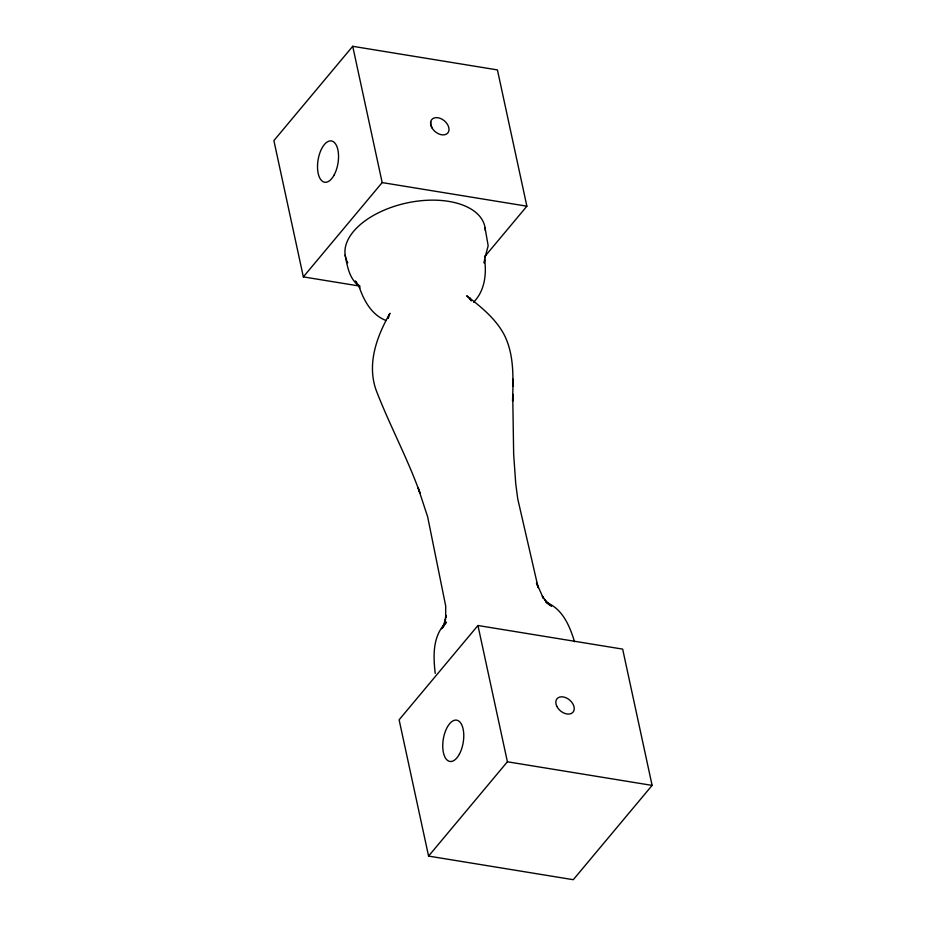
<?xml version="1.0" encoding="UTF-8"?>
<svg xmlns="http://www.w3.org/2000/svg" width="926" height="926" viewBox="0 0 926 926"><rect width="100%" height="100%" fill="white"/><g stroke="black" fill="none" stroke-linecap="round" stroke-linejoin="round"><path stroke-width="1.39" d="M471.218 300.938L469.621 297.79L471.357 300.464L466.716 295.776C480.571 306.564 494.854 317.942 503.524 333.499C514.671 354.218 513.085 378.468 512.61 401.213L512.715 394.245L513.664 454.342L515.759 483.939L517.727 498.825L538.18 587.663L536.467 582.813L543.469 598.543L542.335 596.02L546.328 602.039L544.65 599.539L549.141 604.666L546.849 602.189L551.583 606.148L546.062 602.27C562.557 608.764 569.768 625.976 574.525 641.764M512.761 386.42L512.854 379.081M388.584 316.264L388.758 315.083L388.283 318.22L388.561 316.993M485.537 255.032L484.24 263.146L484.599 259.535C486.706 274.501 484.634 291.042 473.58 302.223M484.981 257.648L488.164 245.807L485.085 227.981M388.932 315.754L389.985 313.277C376.859 336.15 366.87 363.478 375.956 389.719C389.337 424.721 407.347 457.814 419.999 493.141L418.216 488.095L427.65 516.801L445.719 606.113L445.649 618.07L445.927 615.269L444.781 622.307L445.568 619.309L442.489 627.724M442.535 627.874L446.459 622.145C432.477 635.549 433.16 655.701 435.22 673.399M441.517 628.766L443.89 625.559M485.155 256.12L526.882 206.197L497.424 69.913L352.713 46.3L273.888 140.602L303.346 276.886L360.098 286.146M303.346 276.886L382.172 182.584L352.713 46.3M477.943 625.501L399.118 719.803L428.576 856.087L573.287 879.7L652.112 785.398L622.654 649.114L477.943 625.501L507.402 761.785L428.576 856.087M382.172 182.584L526.882 206.197M507.402 761.785L652.112 785.398M386.096 320.535C370.932 314.713 363.131 299.26 358.489 284.71M359.381 286.273C349.287 278.934 347.354 266.491 345.155 255.101M357.529 284.213L355.364 281.006L359.959 287.951M432.072 128.008L430.752 124.778L430.706 121.746M347.794 262.834A71.302 39.459 -12.2 0 1 404.662 203.454A71.302 39.459 -12.2 0 1 485.305 230.667M556.769 706.225A10.464 7.107 39.9 0 0 572.719 712.522A10.464 7.107 39.9 0 0 565.589 697.602A10.464 7.107 39.9 0 0 556.769 706.225M459.365 754.192A20.928 10.093 -80.7 0 0 457.618 720.416A20.928 10.093 -80.7 0 0 442.79 747.768A20.928 10.093 -80.7 0 0 459.365 754.192M431.666 127.302A10.464 7.107 39.9 0 0 447.652 133.159A10.464 7.107 39.9 0 0 440.07 118.296A10.464 7.107 39.9 0 0 431.666 127.302M334.136 174.991A20.928 10.093 -80.7 0 0 332.388 141.215A20.928 10.093 -80.7 0 0 317.56 168.567A20.928 10.093 -80.7 0 0 334.136 174.991"/></g></svg>
